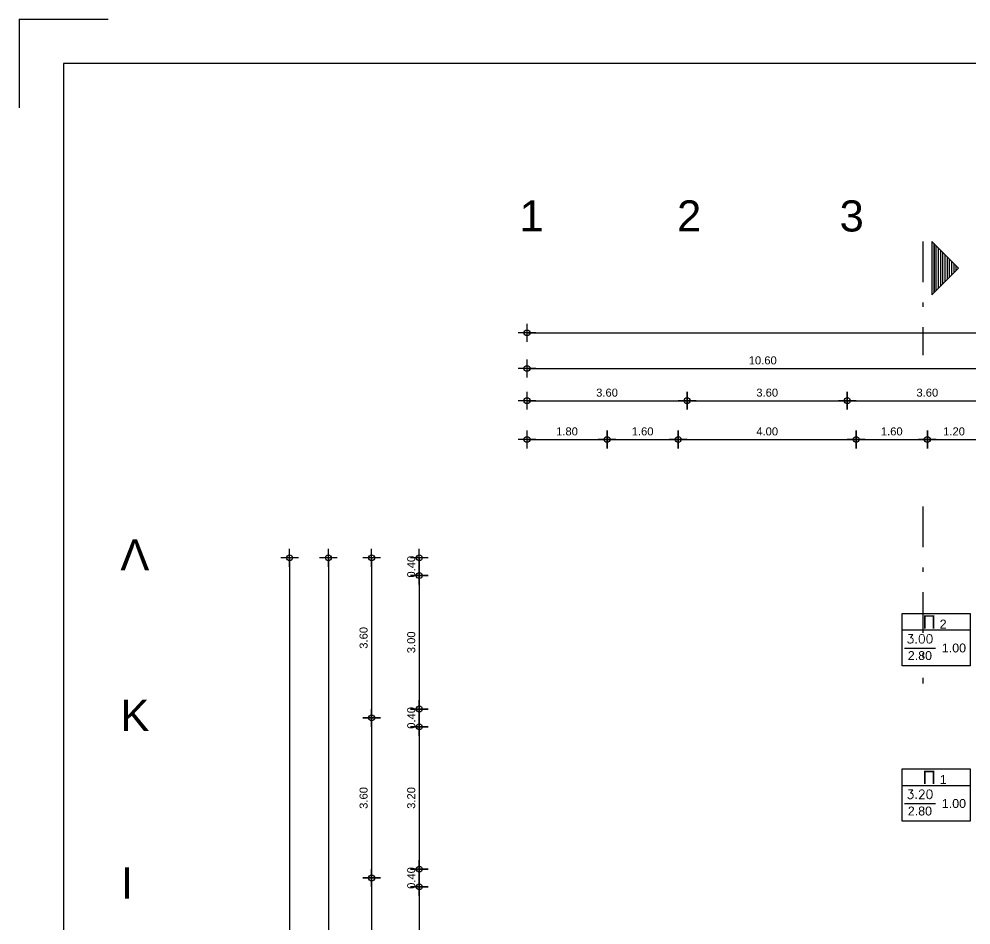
# Model space of a CAD drawing. Header units: metres. Extents: x 0 to 132, y -109 to 310.
# Drawn here: x 0 to 21.4, y 39.03 to 59.4 of the extents above; entities that cross this region are included whole.
import ezdxf

# ---------------------------------------------------------------- set-up
doc = ezdxf.new("R2010")
doc.units = ezdxf.units.M
doc.header["$LTSCALE"] = 0.036
doc.linetypes.add('DASHDOTX2', pattern=[50.8, 25.4, -12.7, 0, -12.7])
doc.layers.get('Defpoints').update_dxf_attribs({"color": 252})
for name, color, linetype in [('arxitektonika', 254, 'Continuous'), ('BORDER', 252, 'Continuous'), ('DIMBLK', 252, 'Continuous'), ('LAYER-ON', 252, 'Continuous'), ('MARKS', 252, 'Continuous')]:
    doc.layers.add(name, color=color, linetype=linetype)
doc.styles.add('COMU-N', font='arial.ttf')
doc.styles.get("Standard").update_dxf_attribs({"font": 'arial.ttf'})
doc.dimstyles.new('CADWDOT', dxfattribs={"dimscale": 0.1, "dimtxt": 1.8, "dimasz": 0.08, "dimexe": 2, "dimexo": 0, "dimgap": 0.09, "dimtad": 0, "dimrnd": 0.001, "dimzin": 0, "dimdsep": 46, "dimtxsty": 'Standard', "dimblk1": 'ARTDIM', "dimblk2": 'ARTDIM', "dimsah": 1, "dimcen": 0.09, "dimdle": 0.05, "dimse1": 1, "dimse2": 1, "dimadec": 0, "dimazin": 0, "dimtfac": 1, "dimtmove": 0, "dimatfit": 3, "dimldrblk": 'ARTDIM', "dimfxl": 2, "dimtvp": 0.9999, "dimtolj": 1, "dimtzin": 0, "dimarcsym": 0})

# ---------------------------------------------------------------- blocks, each defined once
blk = doc.blocks.new('art103')
at = {"layer": 'BORDER'}
for p, q in [((20.75, 14.6), (0.25, 14.6)), ((0.25, 14.6), (0.25, 0.25))]:
    blk.add_line(p, q, dxfattribs=at)
at = {"layer": 'MARKS'}
for q in [(0, 14.35), (0.5, 14.85)]:
    blk.add_line((0, 14.85), q, dxfattribs=at)
blk = doc.blocks.new('ARTDIM')
at = {"layer": 'DIMBLK'}
for p, q in [((-24.9975, 0), (24.9975, 0)), ((0, -24.9975), (0, 24.9975))]:
    blk.add_line(p, q, dxfattribs=at)
blk.add_circle((0, 0), 8.25, dxfattribs=at)
blk = doc.blocks.new('*D55')
at = {"layer": 'arxitektonika', "color": 0, "lineweight": -2}
blk.add_line((11.426, 49.945), (13.21, 49.945), dxfattribs=at)
at = {"layer": 'Defpoints', "color": 0, "transparency": 16777216}
for p in [(11.418, 50.383), (13.218, 50.383), (13.218, 49.945)]:
    blk.add_point(p, dxfattribs=at)
at = {"layer": 'arxitektonika', "color": 0, "lineweight": -2, "xscale": 0.008, "yscale": 0.008, "zscale": 0.008, "rotation": 180}
blk.add_blockref('ARTDIM', (11.418, 49.945), dxfattribs=at)
at = {"layer": 'arxitektonika', "color": 0, "lineweight": -2, "xscale": 0.008, "yscale": 0.008, "zscale": 0.008}
blk.add_blockref('ARTDIM', (13.218, 49.945), dxfattribs=at)
at = {"layer": 'arxitektonika', "color": 0, "insert": (12.318, 50.125), "char_height": 0.18, "attachment_point": 5}
blk.add_mtext('\\A1;1.80', dxfattribs=at)
blk = doc.blocks.new('*D56')
at = {"layer": 'arxitektonika', "color": 0, "lineweight": -2}
blk.add_line((13.226, 49.945), (14.81, 49.945), dxfattribs=at)
at = {"layer": 'Defpoints', "color": 0, "transparency": 16777216}
for p in [(13.218, 50.383), (14.818, 50.383), (14.818, 49.945)]:
    blk.add_point(p, dxfattribs=at)
at = {"layer": 'arxitektonika', "color": 0, "lineweight": -2, "xscale": 0.008, "yscale": 0.008, "zscale": 0.008, "rotation": 180}
blk.add_blockref('ARTDIM', (13.218, 49.945), dxfattribs=at)
at = {"layer": 'arxitektonika', "color": 0, "lineweight": -2, "xscale": 0.008, "yscale": 0.008, "zscale": 0.008}
blk.add_blockref('ARTDIM', (14.818, 49.945), dxfattribs=at)
at = {"layer": 'arxitektonika', "color": 0, "insert": (14.018, 50.125), "char_height": 0.18, "attachment_point": 5}
blk.add_mtext('\\A1;1.60', dxfattribs=at)
blk = doc.blocks.new('*D57')
at = {"layer": 'arxitektonika', "color": 0, "lineweight": -2}
blk.add_line((14.826, 49.945), (18.81, 49.945), dxfattribs=at)
at = {"layer": 'Defpoints', "color": 0, "transparency": 16777216}
for p in [(14.818, 50.383), (18.818, 50.383), (18.818, 49.945)]:
    blk.add_point(p, dxfattribs=at)
at = {"layer": 'arxitektonika', "color": 0, "lineweight": -2, "xscale": 0.008, "yscale": 0.008, "zscale": 0.008, "rotation": 180}
blk.add_blockref('ARTDIM', (14.818, 49.945), dxfattribs=at)
at = {"layer": 'arxitektonika', "color": 0, "lineweight": -2, "xscale": 0.008, "yscale": 0.008, "zscale": 0.008}
blk.add_blockref('ARTDIM', (18.818, 49.945), dxfattribs=at)
at = {"layer": 'arxitektonika', "color": 0, "insert": (16.818, 50.125), "char_height": 0.18, "attachment_point": 5}
blk.add_mtext('\\A1;4.00', dxfattribs=at)
blk = doc.blocks.new('*D58')
at = {"layer": 'arxitektonika', "color": 0, "lineweight": -2}
blk.add_line((18.826, 49.945), (20.41, 49.945), dxfattribs=at)
at = {"layer": 'Defpoints', "color": 0, "transparency": 16777216}
for p in [(18.818, 50.383), (20.418, 50.383), (20.418, 49.945)]:
    blk.add_point(p, dxfattribs=at)
at = {"layer": 'arxitektonika', "color": 0, "lineweight": -2, "xscale": 0.008, "yscale": 0.008, "zscale": 0.008, "rotation": 180}
blk.add_blockref('ARTDIM', (18.818, 49.945), dxfattribs=at)
at = {"layer": 'arxitektonika', "color": 0, "lineweight": -2, "xscale": 0.008, "yscale": 0.008, "zscale": 0.008}
blk.add_blockref('ARTDIM', (20.418, 49.945), dxfattribs=at)
at = {"layer": 'arxitektonika', "color": 0, "insert": (19.618, 50.125), "char_height": 0.18, "attachment_point": 5}
blk.add_mtext('\\A1;1.60', dxfattribs=at)
blk = doc.blocks.new('*D59')
at = {"layer": 'arxitektonika', "color": 0, "lineweight": -2}
blk.add_line((20.426, 49.945), (21.61, 49.945), dxfattribs=at)
at = {"layer": 'Defpoints', "color": 0, "transparency": 16777216}
for p in [(20.418, 50.383), (21.618, 50.383), (21.618, 49.945)]:
    blk.add_point(p, dxfattribs=at)
at = {"layer": 'arxitektonika', "color": 0, "lineweight": -2, "xscale": 0.008, "yscale": 0.008, "zscale": 0.008, "rotation": 180}
blk.add_blockref('ARTDIM', (20.418, 49.945), dxfattribs=at)
at = {"layer": 'arxitektonika', "color": 0, "lineweight": -2, "xscale": 0.008, "yscale": 0.008, "zscale": 0.008}
blk.add_blockref('ARTDIM', (21.618, 49.945), dxfattribs=at)
at = {"layer": 'arxitektonika', "color": 0, "insert": (21.018, 50.125), "char_height": 0.18, "attachment_point": 5}
blk.add_mtext('\\A1;1.20', dxfattribs=at)
blk = doc.blocks.new('*D74')
at = {"layer": 'arxitektonika', "color": 0, "lineweight": -2}
blk.add_line((11.426, 51.542), (22.01, 51.542), dxfattribs=at)
at = {"layer": 'Defpoints', "color": 0, "transparency": 16777216}
for p in [(22.018, 51.542), (11.418, 48.093), (22.018, 48.093)]:
    blk.add_point(p, dxfattribs=at)
at = {"layer": 'arxitektonika', "color": 0, "lineweight": -2, "xscale": 0.008, "yscale": 0.008, "zscale": 0.008, "rotation": 180}
blk.add_blockref('ARTDIM', (11.418, 51.542), dxfattribs=at)
at = {"layer": 'arxitektonika', "color": 0, "lineweight": -2, "xscale": 0.008, "yscale": 0.008, "zscale": 0.008}
blk.add_blockref('ARTDIM', (22.018, 51.542), dxfattribs=at)
at = {"layer": 'arxitektonika', "color": 0, "insert": (16.718, 51.722), "char_height": 0.18, "attachment_point": 5}
blk.add_mtext('\\A1;10.60', dxfattribs=at)
blk = doc.blocks.new('*D77')
at = {"layer": 'arxitektonika', "color": 0, "lineweight": -2}
blk.add_line((11.426, 52.343), (55.11, 52.343), dxfattribs=at)
at = {"layer": 'Defpoints', "color": 0, "transparency": 16777216}
for p in [(55.118, 52.343), (11.418, 48.093), (55.118, 48.093)]:
    blk.add_point(p, dxfattribs=at)
at = {"layer": 'arxitektonika', "color": 0, "lineweight": -2, "xscale": 0.008, "yscale": 0.008, "zscale": 0.008, "rotation": 180}
blk.add_blockref('ARTDIM', (11.418, 52.343), dxfattribs=at)
at = {"layer": 'arxitektonika', "color": 0, "lineweight": -2, "xscale": 0.008, "yscale": 0.008, "zscale": 0.008}
blk.add_blockref('ARTDIM', (55.118, 52.343), dxfattribs=at)
at = {"layer": 'arxitektonika', "color": 0, "insert": (33.268, 52.523), "char_height": 0.18, "attachment_point": 5}
blk.add_mtext('\\A1;43.70', dxfattribs=at)
blk = doc.blocks.new('*D78')
at = {"layer": 'arxitektonika', "color": 0, "lineweight": -2}
blk.add_line((8.997, 47.275), (8.997, 46.891), dxfattribs=at)
at = {"layer": 'Defpoints', "color": 0, "transparency": 16777216}
for p in [(8.408, 47.283), (8.408, 46.883), (8.997, 46.883)]:
    blk.add_point(p, dxfattribs=at)
at = {"layer": 'arxitektonika', "color": 0, "lineweight": -2, "xscale": 0.008, "yscale": 0.008, "zscale": 0.008}
for p, rotation in [((8.997, 47.283), 90), ((8.997, 46.883), 270)]:
    blk.add_blockref('ARTDIM', p, dxfattribs=dict(at, rotation=rotation))
at = {"layer": 'arxitektonika', "color": 0, "insert": (8.817, 47.083), "char_height": 0.18, "attachment_point": 5, "rotation": 90}
blk.add_mtext('\\A1;0.40', dxfattribs=at)
blk = doc.blocks.new('*D79')
at = {"layer": 'arxitektonika', "color": 0, "lineweight": -2}
blk.add_line((8.997, 46.875), (8.997, 43.891), dxfattribs=at)
at = {"layer": 'Defpoints', "color": 0, "transparency": 16777216}
for p in [(11.418, 46.883), (8.997, 43.883), (11.418, 43.883)]:
    blk.add_point(p, dxfattribs=at)
at = {"layer": 'arxitektonika', "color": 0, "lineweight": -2, "xscale": 0.008, "yscale": 0.008, "zscale": 0.008}
for p, rotation in [((8.997, 46.883), 90), ((8.997, 43.883), 270)]:
    blk.add_blockref('ARTDIM', p, dxfattribs=dict(at, rotation=rotation))
at = {"layer": 'arxitektonika', "color": 0, "insert": (8.817, 45.383), "char_height": 0.18, "attachment_point": 5, "rotation": 90}
blk.add_mtext('\\A1;3.00', dxfattribs=at)
blk = doc.blocks.new('*D80')
at = {"layer": 'arxitektonika', "color": 0, "lineweight": -2}
blk.add_line((8.997, 43.875), (8.997, 43.491), dxfattribs=at)
at = {"layer": 'Defpoints', "color": 0, "transparency": 16777216}
for p in [(11.418, 43.883), (8.997, 43.483), (11.418, 43.483)]:
    blk.add_point(p, dxfattribs=at)
at = {"layer": 'arxitektonika', "color": 0, "lineweight": -2, "xscale": 0.008, "yscale": 0.008, "zscale": 0.008}
for p, rotation in [((8.997, 43.883), 90), ((8.997, 43.483), 270)]:
    blk.add_blockref('ARTDIM', p, dxfattribs=dict(at, rotation=rotation))
at = {"layer": 'arxitektonika', "color": 0, "insert": (8.817, 43.683), "char_height": 0.18, "attachment_point": 5, "rotation": 90}
blk.add_mtext('\\A1;0.40', dxfattribs=at)
blk = doc.blocks.new('*D81')
at = {"layer": 'arxitektonika', "color": 0, "lineweight": -2}
blk.add_line((8.997, 43.475), (8.997, 40.291), dxfattribs=at)
at = {"layer": 'Defpoints', "color": 0, "transparency": 16777216}
for p in [(11.418, 43.483), (8.997, 40.283), (11.418, 40.283)]:
    blk.add_point(p, dxfattribs=at)
at = {"layer": 'arxitektonika', "color": 0, "lineweight": -2, "xscale": 0.008, "yscale": 0.008, "zscale": 0.008}
for p, rotation in [((8.997, 43.483), 90), ((8.997, 40.283), 270)]:
    blk.add_blockref('ARTDIM', p, dxfattribs=dict(at, rotation=rotation))
at = {"layer": 'arxitektonika', "color": 0, "insert": (8.817, 41.883), "char_height": 0.18, "attachment_point": 5, "rotation": 90}
blk.add_mtext('\\A1;3.20', dxfattribs=at)
blk = doc.blocks.new('*D82')
at = {"layer": 'arxitektonika', "color": 0, "lineweight": -2}
blk.add_line((8.997, 40.275), (8.997, 39.891), dxfattribs=at)
at = {"layer": 'Defpoints', "color": 0, "transparency": 16777216}
for p in [(11.418, 40.283), (8.997, 39.883), (11.418, 39.883)]:
    blk.add_point(p, dxfattribs=at)
at = {"layer": 'arxitektonika', "color": 0, "lineweight": -2, "xscale": 0.008, "yscale": 0.008, "zscale": 0.008}
for p, rotation in [((8.997, 40.283), 90), ((8.997, 39.883), 270)]:
    blk.add_blockref('ARTDIM', p, dxfattribs=dict(at, rotation=rotation))
at = {"layer": 'arxitektonika', "color": 0, "insert": (8.817, 40.083), "char_height": 0.18, "attachment_point": 5, "rotation": 90}
blk.add_mtext('\\A1;0.40', dxfattribs=at)
blk = doc.blocks.new('*D83')
at = {"layer": 'arxitektonika', "color": 0, "lineweight": -2}
blk.add_line((8.997, 39.875), (8.997, 36.691), dxfattribs=at)
at = {"layer": 'Defpoints', "color": 0, "transparency": 16777216}
for p in [(11.418, 39.883), (8.997, 36.683), (11.418, 36.683)]:
    blk.add_point(p, dxfattribs=at)
at = {"layer": 'arxitektonika', "color": 0, "lineweight": -2, "xscale": 0.008, "yscale": 0.008, "zscale": 0.008}
for p, rotation in [((8.997, 39.883), 90), ((8.997, 36.683), 270)]:
    blk.add_blockref('ARTDIM', p, dxfattribs=dict(at, rotation=rotation))
at = {"layer": 'arxitektonika', "color": 0, "insert": (8.817, 38.283), "char_height": 0.18, "attachment_point": 5, "rotation": 90}
blk.add_mtext('\\A1;3.20', dxfattribs=at)
blk = doc.blocks.new('*D96')
at = {"layer": 'arxitektonika', "color": 0, "lineweight": -2}
blk.add_line((6.954, 47.275), (6.954, 25.491), dxfattribs=at)
at = {"layer": 'Defpoints', "color": 0, "transparency": 16777216}
for p in [(9.452, 47.283), (6.954, 25.483), (10.588, 25.483)]:
    blk.add_point(p, dxfattribs=at)
at = {"layer": 'arxitektonika', "color": 0, "lineweight": -2, "xscale": 0.008, "yscale": 0.008, "zscale": 0.008}
for p, rotation in [((6.954, 47.283), 90), ((6.954, 25.483), 270)]:
    blk.add_blockref('ARTDIM', p, dxfattribs=dict(at, rotation=rotation))
at = {"layer": 'arxitektonika', "color": 0, "insert": (6.774, 36.383), "char_height": 0.18, "attachment_point": 5, "rotation": 90}
blk.add_mtext('\\A1;21.80', dxfattribs=at)
blk = doc.blocks.new('*D98')
at = {"layer": 'arxitektonika', "color": 0, "lineweight": -2}
blk.add_line((6.082, 47.275), (6.082, 14.191), dxfattribs=at)
at = {"layer": 'Defpoints', "color": 0, "transparency": 16777216}
for p in [(9.452, 47.283), (6.082, 14.183), (9.452, 14.183)]:
    blk.add_point(p, dxfattribs=at)
at = {"layer": 'arxitektonika', "color": 0, "lineweight": -2, "xscale": 0.008, "yscale": 0.008, "zscale": 0.008}
for p, rotation in [((6.082, 47.283), 90), ((6.082, 14.183), 270)]:
    blk.add_blockref('ARTDIM', p, dxfattribs=dict(at, rotation=rotation))
at = {"layer": 'arxitektonika', "color": 0, "insert": (5.902, 30.733), "char_height": 0.18, "attachment_point": 5, "rotation": 90}
blk.add_mtext('\\A1;33.10', dxfattribs=at)
blk = doc.blocks.new('*D146')
at = {"layer": 'arxitektonika', "color": 0, "lineweight": -2}
blk.add_line((11.426, 50.817), (15.01, 50.817), dxfattribs=at)
at = {"layer": 'Defpoints', "color": 0, "transparency": 16777216}
for p in [(11.418, 54.389), (15.018, 54.389), (15.018, 50.817)]:
    blk.add_point(p, dxfattribs=at)
at = {"layer": 'arxitektonika', "color": 0, "lineweight": -2, "xscale": 0.008, "yscale": 0.008, "zscale": 0.008, "rotation": 180}
blk.add_blockref('ARTDIM', (11.418, 50.817), dxfattribs=at)
at = {"layer": 'arxitektonika', "color": 0, "lineweight": -2, "xscale": 0.008, "yscale": 0.008, "zscale": 0.008}
blk.add_blockref('ARTDIM', (15.018, 50.817), dxfattribs=at)
at = {"layer": 'arxitektonika', "color": 0, "insert": (13.218, 50.997), "char_height": 0.18, "attachment_point": 5}
blk.add_mtext('\\A1;3.60', dxfattribs=at)
blk = doc.blocks.new('*D147')
at = {"layer": 'arxitektonika', "color": 0, "lineweight": -2}
blk.add_line((15.026, 50.817), (18.61, 50.817), dxfattribs=at)
at = {"layer": 'Defpoints', "color": 0, "transparency": 16777216}
for p in [(15.018, 54.389), (18.618, 54.389), (18.618, 50.817)]:
    blk.add_point(p, dxfattribs=at)
at = {"layer": 'arxitektonika', "color": 0, "lineweight": -2, "xscale": 0.008, "yscale": 0.008, "zscale": 0.008, "rotation": 180}
blk.add_blockref('ARTDIM', (15.018, 50.817), dxfattribs=at)
at = {"layer": 'arxitektonika', "color": 0, "lineweight": -2, "xscale": 0.008, "yscale": 0.008, "zscale": 0.008}
blk.add_blockref('ARTDIM', (18.618, 50.817), dxfattribs=at)
at = {"layer": 'arxitektonika', "color": 0, "insert": (16.818, 50.997), "char_height": 0.18, "attachment_point": 5}
blk.add_mtext('\\A1;3.60', dxfattribs=at)
blk = doc.blocks.new('*D148')
at = {"layer": 'arxitektonika', "color": 0, "lineweight": -2}
blk.add_line((18.626, 50.817), (22.21, 50.817), dxfattribs=at)
at = {"layer": 'Defpoints', "color": 0, "transparency": 16777216}
for p in [(18.618, 54.389), (22.218, 54.389), (22.218, 50.817)]:
    blk.add_point(p, dxfattribs=at)
at = {"layer": 'arxitektonika', "color": 0, "lineweight": -2, "xscale": 0.008, "yscale": 0.008, "zscale": 0.008, "rotation": 180}
blk.add_blockref('ARTDIM', (18.618, 50.817), dxfattribs=at)
at = {"layer": 'arxitektonika', "color": 0, "lineweight": -2, "xscale": 0.008, "yscale": 0.008, "zscale": 0.008}
blk.add_blockref('ARTDIM', (22.218, 50.817), dxfattribs=at)
at = {"layer": 'arxitektonika', "color": 0, "insert": (20.418, 50.997), "char_height": 0.18, "attachment_point": 5}
blk.add_mtext('\\A1;3.60', dxfattribs=at)
blk = doc.blocks.new('*D182')
at = {"layer": 'arxitektonika', "color": 0, "lineweight": -2}
blk.add_line((7.926, 47.275), (7.926, 43.691), dxfattribs=at)
at = {"layer": 'Defpoints', "color": 0, "transparency": 16777216}
for p in [(3.079, 47.283), (3.079, 43.683), (7.926, 43.683)]:
    blk.add_point(p, dxfattribs=at)
at = {"layer": 'arxitektonika', "color": 0, "lineweight": -2, "xscale": 0.008, "yscale": 0.008, "zscale": 0.008}
for p, rotation in [((7.926, 47.283), 90), ((7.926, 43.683), 270)]:
    blk.add_blockref('ARTDIM', p, dxfattribs=dict(at, rotation=rotation))
at = {"layer": 'arxitektonika', "color": 0, "insert": (7.746, 45.483), "char_height": 0.18, "attachment_point": 5, "rotation": 90}
blk.add_mtext('\\A1;3.60', dxfattribs=at)
blk = doc.blocks.new('*D183')
at = {"layer": 'arxitektonika', "color": 0, "lineweight": -2}
blk.add_line((7.926, 43.675), (7.926, 40.091), dxfattribs=at)
at = {"layer": 'Defpoints', "color": 0, "transparency": 16777216}
for p in [(3.079, 43.683), (3.079, 40.083), (7.926, 40.083)]:
    blk.add_point(p, dxfattribs=at)
at = {"layer": 'arxitektonika', "color": 0, "lineweight": -2, "xscale": 0.008, "yscale": 0.008, "zscale": 0.008}
for p, rotation in [((7.926, 43.683), 90), ((7.926, 40.083), 270)]:
    blk.add_blockref('ARTDIM', p, dxfattribs=dict(at, rotation=rotation))
at = {"layer": 'arxitektonika', "color": 0, "insert": (7.746, 41.883), "char_height": 0.18, "attachment_point": 5, "rotation": 90}
blk.add_mtext('\\A1;3.60', dxfattribs=at)
blk = doc.blocks.new('*D184')
at = {"layer": 'arxitektonika', "color": 0, "lineweight": -2}
blk.add_line((7.926, 40.075), (7.926, 36.491), dxfattribs=at)
at = {"layer": 'Defpoints', "color": 0, "transparency": 16777216}
for p in [(3.079, 40.083), (3.079, 36.483), (7.926, 36.483)]:
    blk.add_point(p, dxfattribs=at)
at = {"layer": 'arxitektonika', "color": 0, "lineweight": -2, "xscale": 0.008, "yscale": 0.008, "zscale": 0.008}
for p, rotation in [((7.926, 40.083), 90), ((7.926, 36.483), 270)]:
    blk.add_blockref('ARTDIM', p, dxfattribs=dict(at, rotation=rotation))
at = {"layer": 'arxitektonika', "color": 0, "insert": (7.746, 38.283), "char_height": 0.18, "attachment_point": 5, "rotation": 90}
blk.add_mtext('\\A1;3.60', dxfattribs=at)

msp = doc.modelspace()

# ---------------------------------------------------------------- linework, layer by layer
at = {"layer": 'arxitektonika', "linetype": 'DASHDOTX2'}
for p, q in [((20.318, 54.399), (20.318, 51.839)), ((20.318, 48.439), (20.318, 44.459))]:
    msp.add_line(p, q, dxfattribs=at)
at = {"layer": 'arxitektonika'}
for p, q in [((20.518, 54.399), (20.518, 53.799)), ((21.118, 53.799), (20.518, 54.399)), ((20.568, 53.249), (20.568, 54.349)), ((20.568, 54.349), (20.568, 53.249)), ((20.568, 53.249), (20.568, 54.349)), ((20.618, 53.299), (20.618, 54.299)), ((20.668, 53.349), (20.668, 54.249)), ((20.718, 53.399), (20.718, 54.199)), ((20.768, 53.449), (20.768, 54.149)), ((20.818, 53.499), (20.818, 54.099)), ((20.868, 53.549), (20.868, 54.049)), ((20.918, 53.599), (20.918, 53.999)), ((20.968, 53.649), (20.968, 53.949)), ((20.518, 53.799), (20.518, 53.199)), ((21.118, 53.799), (20.518, 53.199)), ((21.018, 53.699), (21.018, 53.899)), ((21.068, 53.749), (21.068, 53.849)), ((21.379, 45.654), (19.854, 45.654)), ((19.904, 45.254), (20.604, 45.254)), ((21.379, 42.157), (19.854, 42.157)), ((19.904, 41.757), (20.604, 41.757))]:
    msp.add_line(p, q, dxfattribs=at)
for points in [[(19.854, 46.032), (21.379, 46.032), (21.379, 44.854), (19.854, 44.854), (19.854, 46.032)], [(19.854, 42.535), (21.379, 42.535), (21.379, 41.357), (19.854, 41.357), (19.854, 42.535)]]:
    msp.add_lwpolyline(points, dxfattribs=at)

# ---------------------------------------------------------------- block references
at = {"layer": 'LAYER-ON', "xscale": 4, "yscale": 4, "zscale": 4}
msp.add_blockref('art103', (0, 0), dxfattribs=at)

# ---------------------------------------------------------------- texts
at = {"layer": 'arxitektonika', "style": 'COMU-N'}
for s, height, p in [('1', 0.7, (11.25, 54.622)), ('2', 0.7, (14.792, 54.622)), ('3', 0.7, (18.446, 54.622)), ('Λ', 0.7, (2.277, 47.001)), ('Π', 0.3, (20.309, 45.692)), ('2', 0.2, (20.696, 45.693)), ('Κ', 0.7, (2.277, 43.391)), ('Π', 0.3, (20.309, 42.196)), ('1', 0.2, (20.696, 42.196)), ('Ι', 0.7, (2.293, 39.621))]:
    msp.add_text(s, height=height, dxfattribs=at).set_placement(p)
at = {"layer": 'arxitektonika', "linetype": 'ByBlock', "char_height": 0.2, "attachment_point": 5, "style": 'COMU-N'}
for s, insert in [('{\\Fcomplex.shx;3.00}', (20.251, 45.461)), ('2.80', (20.251, 45.083)), ('1.00', (21.016, 45.254)), ('{\\Fcomplex.shx;3.20}', (20.251, 41.965)), ('1.00', (21.016, 41.757)), ('2.80', (20.251, 41.587))]:
    msp.add_mtext(s, dxfattribs=dict(at, insert=insert))

# ---------------------------------------------------------------- dimensions: what is measured, and where the dimension line sits
at = {"layer": 'arxitektonika'}
for base, p1, p2, picture, middle in [((15.018, 50.817), (11.418, 54.389), (15.018, 54.389), '*D146', (13.218, 50.997)), ((18.618, 50.817), (15.018, 54.389), (18.618, 54.389), '*D147', (16.818, 50.997)), ((22.218, 50.817), (18.618, 54.389), (22.218, 54.389), '*D148', (20.418, 50.997)), ((55.118, 52.343), (11.418, 48.093), (55.118, 48.093), '*D77', (33.268, 52.523)), ((22.018, 51.542), (11.418, 48.093), (22.018, 48.093), '*D74', (16.718, 51.722)), ((13.218, 49.945), (11.418, 50.383), (13.218, 50.383), '*D55', (12.318, 50.125)), ((14.818, 49.945), (13.218, 50.383), (14.818, 50.383), '*D56', (14.018, 50.125)), ((18.818, 49.945), (14.818, 50.383), (18.818, 50.383), '*D57', (16.818, 50.125)), ((20.418, 49.945), (18.818, 50.383), (20.418, 50.383), '*D58', (19.618, 50.125)), ((21.618, 49.945), (20.418, 50.383), (21.618, 50.383), '*D59', (21.018, 50.125))]:
    dim = msp.add_linear_dim(base=base, p1=p1, p2=p2, dimstyle='CADWDOT', dxfattribs=at)
    dim.commit()
    dim.dimension.update_dxf_attribs({"geometry": picture, "text_midpoint": middle})
for base, p1, p2, picture, middle in [((7.926, 43.683), (3.079, 47.283), (3.079, 43.683), '*D182', (7.746, 45.483)), ((6.082, 14.183), (9.452, 47.283), (9.452, 14.183), '*D98', (5.902, 30.733)), ((6.954, 25.483), (9.452, 47.283), (10.588, 25.483), '*D96', (6.774, 36.383)), ((8.997, 43.883), (11.418, 46.883), (11.418, 43.883), '*D79', (8.817, 45.383)), ((7.926, 40.083), (3.079, 43.683), (3.079, 40.083), '*D183', (7.746, 41.883)), ((8.997, 40.283), (11.418, 43.483), (11.418, 40.283), '*D81', (8.817, 41.883)), ((7.926, 36.483), (3.079, 40.083), (3.079, 36.483), '*D184', (7.746, 38.283)), ((8.997, 36.683), (11.418, 39.883), (11.418, 36.683), '*D83', (8.817, 38.283))]:
    dim = msp.add_linear_dim(base=base, p1=p1, p2=p2, angle=90, dimstyle='CADWDOT', dxfattribs=at)
    dim.commit()
    dim.dimension.update_dxf_attribs({"geometry": picture, "text_midpoint": middle})
for base, p1, p2, picture, middle in [((8.997, 46.883), (8.408, 47.283), (8.408, 46.883), '*D78', (8.997, 47.083)), ((8.997, 43.483), (11.418, 43.883), (11.418, 43.483), '*D80', (8.997, 43.683)), ((8.997, 39.883), (11.418, 40.283), (11.418, 39.883), '*D82', (8.997, 40.083))]:
    dim = msp.add_linear_dim(base=base, p1=p1, p2=p2, angle=90, dimstyle='CADWDOT', dxfattribs=at)
    dim.commit()
    dim.dimension.update_dxf_attribs({"geometry": picture, "text_midpoint": middle, "dimtype": 160})

doc.saveas('drawing.dxf')
